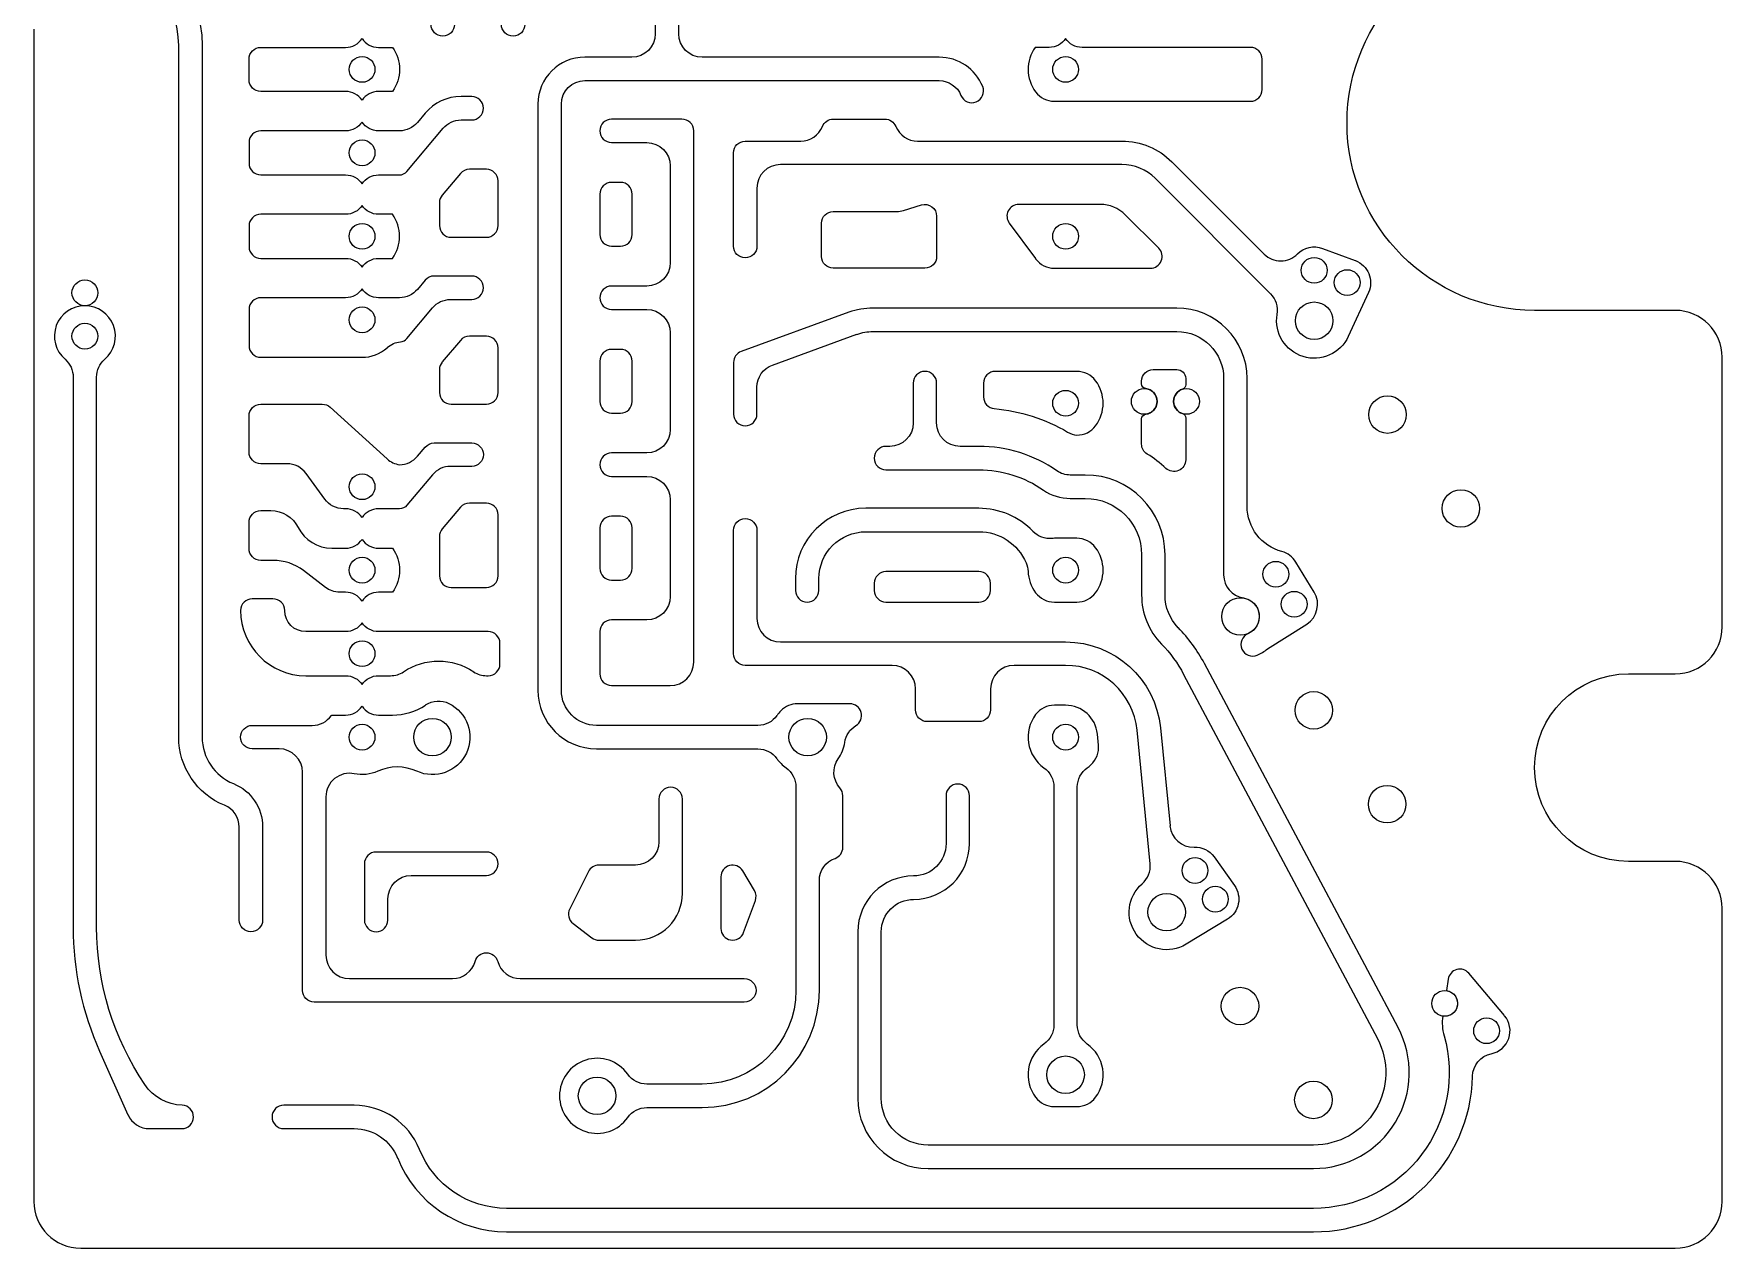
# Model space of a CAD drawing. Header units: inches. Extents: x -17 to 22.5, y -63.1 to 8.4.
# Drawn here: x -13.5 to 22.5, y -63.1 to -37.2 of the extents above; entities that cross this region are included whole.
import ezdxf

# ---------------------------------------------------------------- set-up
doc = ezdxf.new("R2010")
doc.units = ezdxf.units.IN
doc.layers.get('0').update_dxf_attribs({"true_color": 0xffffff})
doc.layers.add('Default', color=7, linetype='Continuous')

msp = doc.modelspace()

# ---------------------------------------------------------------- linework, layer by layer
for centre, radius in [((-6.5, -37.96), 0.275), ((8.5, -37.96), 0.275), ((-6.5, -39.74), 0.275), ((-6.5, -41.52), 0.275), ((8.5, -41.52), 0.275), ((13.8, -42.245), 0.275), ((-12.41, -42.725), 0.275), ((14.503, -42.507), 0.275), ((-6.5, -43.3), 0.275), ((13.8, -43.32), 0.4), ((-12.41, -43.65), 0.275), ((8.5, -45.08), 0.275), ((10.177, -45.04), 0.275), ((11.078, -45.04), 0.275), ((-6.5, -46.86), 0.275), ((16.928, -47.323), 0.4), ((-6.5, -48.64), 0.275), ((8.5, -48.64), 0.275), ((12.983, -48.727), 0.275), ((13.373, -49.367), 0.275), ((-6.5, -50.42), 0.275), ((-5, -52.2), 0.4), ((3, -52.2), 0.4), ((-6.5, -52.2), 0.275), ((8.5, -52.2), 0.275), ((15.355, -53.63), 0.4), ((11.259, -55.044), 0.275), ((11.693, -55.656), 0.275), ((10.655, -55.934), 0.4), ((12.219, -57.935), 0.4), ((16.582, -57.879), 0.275), ((17.476, -58.462), 0.275), ((8.5, -59.4), 0.4), ((-1.49, -59.85), 0.4), ((13.783, -59.937), 0.4)]:
    msp.add_circle(centre, radius)
at = {"layer": 'Default'}
for p, q in [((-0.25, -30.7), (-0.25, -37.2)), ((0.25, -37.2), (0.25, -30.7)), ((-13.5, -37.1), (-13.5, -62.1)), ((-10.41, -52.2), (-10.41, -37.453)), ((-9.91, -37.453), (-9.91, -52.2)), ((-8.91, -38.18), (-8.91, -37.74)), ((-8.66, -37.49), (-6.85, -37.49)), ((-6.15, -37.49), (-5.853, -37.49)), ((-0.75, -37.7), (-1.75, -37.7)), ((5.804, -37.7), (0.75, -37.7)), ((8.15, -37.49), (7.853, -37.49)), ((12.44, -37.49), (8.85, -37.49)), ((12.69, -38.39), (12.69, -37.74)), ((-6.85, -38.43), (-8.66, -38.43)), ((-5.853, -38.43), (-6.15, -38.43)), ((-1.75, -38.2), (5.804, -38.2)), ((-4.163, -38.538), (-4.389, -38.538)), ((-2.75, -38.7), (-2.75, -51.2)), ((-2.25, -51.2), (-2.25, -38.7)), ((8.26, -38.64), (12.44, -38.64)), ((-5.543, -40.136), (-4.772, -39.216)), ((-5.155, -38.895), (-5.32, -39.091)), ((-4.389, -39.038), (-4.163, -39.038)), ((0.32, -39.02), (-1.18, -39.02)), ((3.547, -39.02), (4.647, -39.02)), ((-8.91, -39.52), (-8.91, -39.96)), ((-6.85, -39.27), (-8.66, -39.27)), ((-5.703, -39.27), (-6.15, -39.27)), ((-1.18, -39.52), (-0.43, -39.52)), ((0.57, -50.6), (0.57, -39.27)), ((1.67, -39.49), (2.852, -39.49)), ((5.343, -39.49), (9.702, -39.49)), ((1.42, -41.73), (1.42, -39.74)), ((10.763, -39.929), (12.732, -41.899)), ((-8.66, -40.21), (-6.85, -40.21)), ((-6.15, -40.21), (-5.703, -40.21)), ((-4.405, -40.179), (-4.792, -40.64)), ((-3.85, -40.09), (-4.213, -40.09)), ((0.07, -40.02), (0.07, -42.08)), ((9.702, -39.99), (2.42, -39.99)), ((12.872, -42.746), (10.409, -40.283)), ((-3.6, -41.29), (-3.6, -40.34)), ((-1.43, -40.62), (-1.43, -41.48)), ((-0.99, -40.37), (-1.18, -40.37)), ((-0.74, -41.48), (-0.74, -40.62)), ((1.92, -40.49), (1.92, -41.73)), ((-4.85, -40.801), (-4.85, -41.29)), ((3.547, -40.99), (4.897, -40.99)), ((5.043, -40.968), (5.427, -40.851)), ((9.242, -40.84), (7.5, -40.84)), ((-8.91, -41.3), (-8.91, -41.74)), ((-6.85, -41.05), (-8.66, -41.05)), ((-5.853, -41.05), (-6.15, -41.05)), ((3.297, -41.95), (3.297, -41.24)), ((5.75, -41.09), (5.75, -41.95)), ((7.299, -41.238), (7.856, -41.995)), ((10.485, -41.773), (9.772, -41.06)), ((-4.6, -41.54), (-3.85, -41.54)), ((-1.18, -41.73), (-0.99, -41.73)), ((-8.66, -41.99), (-6.85, -41.99)), ((-6.15, -41.99), (-5.853, -41.99)), ((13.974, -41.776), (14.677, -42.038)), ((-5.155, -42.455), (-5.32, -42.651)), ((-4.163, -42.366), (-4.963, -42.366)), ((5.5, -42.2), (3.547, -42.2)), ((8.26, -42.2), (10.309, -42.2)), ((-6.85, -42.83), (-8.66, -42.83)), ((-5.703, -42.83), (-6.15, -42.83)), ((-0.43, -42.58), (-1.18, -42.58)), ((14.957, -42.715), (14.527, -43.653)), ((-8.91, -43.08), (-8.91, -43.85)), ((-5.543, -43.696), (-4.997, -43.044)), ((-4.614, -42.866), (-4.163, -42.866)), ((-1.18, -43.08), (-0.43, -43.08)), ((3.878, -43.14), (1.584, -43.975)), ((10.87, -43.05), (4.391, -43.05)), ((21.5, -43.1), (18.5, -43.1)), ((4.391, -43.55), (10.87, -43.55)), ((-4.405, -43.739), (-4.792, -44.2)), ((-3.85, -43.65), (-4.213, -43.65)), ((-3.6, -44.85), (-3.6, -43.9)), ((0.07, -43.58), (0.07, -45.64)), ((2.249, -44.265), (4.049, -43.61)), ((-8.66, -44.1), (-6.5, -44.1)), ((-1.43, -44.18), (-1.43, -45.04)), ((-0.99, -43.93), (-1.18, -43.93)), ((-0.74, -45.04), (-0.74, -44.18)), ((1.42, -44.21), (1.42, -45.31)), ((22.5, -49.85), (22.5, -44.1)), ((-12.66, -44.522), (-12.66, -56.25)), ((-12.16, -56.25), (-12.16, -44.522)), ((-4.85, -44.361), (-4.85, -44.85)), ((8.74, -44.4), (7, -44.4)), ((10.12, -44.668), (10.12, -44.61)), ((10.37, -44.36), (10.87, -44.36)), ((11.06, -44.55), (11.06, -44.684)), ((11.87, -44.55), (11.87, -48.738)), ((12.37, -47.278), (12.37, -44.55)), ((1.92, -45.31), (1.92, -44.735)), ((5.25, -44.65), (5.25, -45.5)), ((5.75, -45.5), (5.75, -44.65)), ((6.75, -44.65), (6.75, -44.945)), ((-8.91, -46.12), (-8.91, -45.35)), ((-8.66, -45.1), (-7.35, -45.1)), ((-7.183, -45.165), (-5.964, -46.266)), ((-4.6, -45.1), (-3.85, -45.1)), ((-1.18, -45.29), (-0.99, -45.29)), ((10.12, -45.95), (10.12, -45.412)), ((11.06, -45.396), (11.06, -46.285)), ((-5.32, -46.211), (-5.155, -46.015)), ((-4.963, -45.926), (-4.163, -45.926)), ((4.75, -46), (4.67, -46)), ((6.65, -46), (6.25, -46)), ((-8.099, -46.37), (-8.66, -46.37)), ((-4.163, -46.426), (-4.614, -46.426)), ((-0.43, -46.14), (-1.18, -46.14)), ((-7.297, -47.124), (-7.695, -46.576)), ((-4.997, -46.604), (-5.543, -47.256)), ((-1.18, -46.64), (-0.43, -46.64)), ((4.67, -46.5), (6.65, -46.5)), ((8.92, -46.61), (8.599, -46.61)), ((0.07, -47.14), (0.07, -49.2)), ((8.599, -47.11), (8.92, -47.11)), ((-8.66, -47.37), (-8.444, -47.37)), ((-6.85, -47.33), (-6.893, -47.33)), ((-5.703, -47.33), (-6.15, -47.33)), ((-4.405, -47.299), (-4.792, -47.76)), ((-3.85, -47.21), (-4.213, -47.21)), ((-3.6, -48.76), (-3.6, -47.46)), ((-0.99, -47.49), (-1.18, -47.49)), ((6.65, -47.32), (4.24, -47.32)), ((-8.91, -48.18), (-8.91, -47.62)), ((-1.43, -47.74), (-1.43, -48.6)), ((-0.74, -48.6), (-0.74, -47.74)), ((1.42, -50.42), (1.42, -47.79)), ((1.92, -47.79), (1.92, -49.67)), ((4.24, -47.82), (6.65, -47.82)), ((-7.147, -48.17), (-6.85, -48.17)), ((-6.15, -48.17), (-5.853, -48.17)), ((-4.85, -47.921), (-4.85, -48.76)), ((8.74, -47.96), (8.26, -47.96)), ((-8.4, -48.43), (-8.66, -48.43)), ((10.12, -48.31), (10.12, -49.169)), ((10.62, -49.169), (10.62, -48.31)), ((13.8, -49.107), (13.41, -48.466)), ((-7.282, -49.007), (-7.751, -48.649)), ((-1.18, -48.85), (-0.99, -48.85)), ((2.74, -48.82), (2.74, -49.07)), ((3.24, -49.07), (3.24, -48.82)), ((4.42, -48.92), (4.42, -49.07)), ((6.65, -48.67), (4.67, -48.67)), ((6.9, -49.07), (6.9, -48.92)), ((-8.4, -49.25), (-8.84, -49.25)), ((-6.85, -49.11), (-6.978, -49.11)), ((-5.853, -49.11), (-6.15, -49.11)), ((-4.6, -49.01), (-3.85, -49.01)), ((4.67, -49.32), (6.65, -49.32)), ((8.26, -49.32), (8.74, -49.32)), ((-6.85, -49.95), (-7.7, -49.95)), ((-3.81, -49.95), (-6.15, -49.95)), ((-1.43, -49.95), (-1.43, -50.85)), ((-0.43, -49.7), (-1.18, -49.7)), ((12.803, -50.319), (13.64, -49.79)), ((-3.56, -50.64), (-3.56, -50.2)), ((2.42, -50.17), (8.5, -50.17)), ((4.8, -50.67), (1.67, -50.67)), ((8.5, -50.67), (7.4, -50.67)), ((15.588, -58.395), (11.458, -50.627)), ((-7.7, -50.89), (-6.85, -50.89)), ((-6.15, -50.89), (-5.893, -50.89)), ((-3.844, -50.89), (-3.81, -50.89)), ((-1.18, -51.1), (0.07, -51.1)), ((11.016, -50.862), (15.147, -58.63)), ((20.5, -50.85), (21.5, -50.85)), ((5.3, -51.62), (5.3, -51.17)), ((6.9, -51.17), (6.9, -51.62)), ((-7.147, -51.73), (-6.85, -51.73)), ((-6.15, -51.73), (-5.853, -51.73)), ((3.9, -51.49), (2.786, -51.49)), ((8.5, -51.52), (8.26, -51.52)), ((-8.84, -51.95), (-7.562, -51.95)), ((1.938, -51.95), (-1.5, -51.95)), ((6.65, -51.87), (5.55, -51.87)), ((9.2, -52.372), (9.177, -52.134)), ((10.302, -54.902), (10.023, -52.051)), ((10.52, -52.002), (10.726, -54.094)), ((-8.27, -52.45), (-8.84, -52.45)), ((-1.5, -52.45), (1.938, -52.45)), ((-7.77, -57.6), (-7.77, -52.95)), ((2.75, -53.262), (2.75, -57.6)), ((8.25, -53.262), (8.25, -58.338)), ((8.75, -58.338), (8.75, -53.262)), ((-7.27, -53.472), (-7.27, -56.85)), ((-0.17, -53.52), (-0.17, -54.43)), ((0.33, -55.53), (0.33, -53.52)), ((3.75, -54.55), (3.75, -53.45)), ((5.95, -53.45), (5.95, -54.47)), ((6.45, -54.47), (6.45, -53.45)), ((-9.12, -56.1), (-9.12, -54.117)), ((-8.62, -54.117), (-8.62, -56.1)), ((-3.85, -54.65), (-6.2, -54.65)), ((-6.45, -54.9), (-6.45, -56.1)), ((-1.673, -55.068), (-2.073, -55.863)), ((-0.67, -54.93), (-1.45, -54.93)), ((1.865, -55.472), (1.615, -55.052)), ((11.666, -54.755), (12.101, -55.366)), ((21.5, -54.85), (20.5, -54.85)), ((-5.45, -55.15), (-3.85, -55.15)), ((1.15, -55.18), (1.15, -56.28)), ((3.25, -57.6), (3.25, -55.257)), ((-5.95, -56.1), (-5.95, -55.65)), ((1.635, -56.366), (1.885, -55.686)), ((11.952, -56.083), (11.069, -56.618)), ((22.5, -62.1), (22.5, -55.85)), ((-2.002, -56.174), (-1.602, -56.479)), ((4.07, -56.35), (4.07, -59.9)), ((4.57, -59.9), (4.57, -56.35)), ((-1.45, -56.53), (-0.67, -56.53)), ((17.859, -58.14), (17.098, -57.236)), ((-6.77, -57.35), (-4.573, -57.35)), ((-3.127, -57.35), (1.65, -57.35)), ((16.659, -57.36), (16.623, -57.607)), ((1.65, -57.85), (-7.52, -57.85)), ((-12.096, -58.899), (-11.491, -60.254)), ((0.75, -59.6), (-0.428, -59.6)), ((-6.67, -60.05), (-8.17, -60.05)), ((-0.428, -60.1), (0.75, -60.1)), ((8.26, -60.08), (8.74, -60.08)), ((-11.034, -60.55), (-10.344, -60.55)), ((-8.17, -60.55), (-6.67, -60.55)), ((13.783, -60.9), (5.57, -60.9)), ((5.57, -61.4), (13.783, -61.4)), ((13.783, -62.25), (-3.42, -62.25)), ((-3.42, -62.75), (13.783, -62.75)), ((-12.5, -63.1), (21.5, -63.1))]:
    msp.add_line(p, q, dxfattribs=at)
for centre in [(15.364, -45.322), (12.228, -49.627), (13.791, -51.628)]:
    msp.add_circle(centre, 0.4, dxfattribs=at)
at = {"layer": 'Default', "extrusion": (0, 0, -1)}
for centre, radius, start, end in [((12.41, -37.453), 2.5, 99.5941, 180), ((-18.5, -39.1), 4, 270, 90), ((4.78, -37), 0.25, 180, 0), ((3.28, -37), 0.25, 180, 0), ((0.75, -37.2), 0.5, 180, 270), ((-0.75, -37.2), 0.5, 270, 0), ((-8.15, -37.07), 0.42, 213.5573, 270), ((-8.85, -37.07), 0.42, 270, 326.4427), ((8.66, -37.74), 0.25, 0, 90), ((6.5, -37.96), 0.8, 144.0202, 215.9798), ((8.66, -38.18), 0.25, 270, 0), ((1.75, -38.7), 0.5, 0, 90), ((-5.804, -38.7), 0.5, 90, 158.0787), ((6.85, -38.85), 0.42, 213.5573, 270), ((6.15, -38.85), 0.42, 270, 326.4427), ((5.703, -38.77), 0.5, 220, 270), ((4.389, -39.538), 0.5, 40, 90), ((-3.547, -39.27), 0.25, 21.9213, 90), ((-4.647, -39.27), 0.25, 90, 158.0787), ((0.43, -40.02), 0.5, 90, 180), ((-1.67, -39.74), 0.25, 0, 90), ((-9.702, -40.99), 1.5, 90, 135), ((6.85, -40.63), 0.42, 90, 146.4427), ((6.15, -40.63), 0.42, 33.5573, 90), ((6.85, -40.63), 0.42, 213.5573, 270), ((6.15, -40.63), 0.42, 270, 326.4427), ((-3.547, -41.24), 0.25, 0, 90), ((-5.5, -41.09), 0.25, 73, 180), ((-1.67, -41.73), 0.25, 180, 0), ((-13.8, -42.245), 0.5, 44.419, 110.4162), ((6.85, -42.41), 0.42, 90, 146.4427), ((6.15, -42.41), 0.42, 33.5573, 90), ((0.43, -42.08), 0.5, 180, 270), ((-3.547, -41.95), 0.25, 270, 0), ((-5.5, -41.95), 0.25, 180, 270), ((-14.503, -42.507), 0.5, 110.4162, 204.6277), ((6.85, -42.41), 0.42, 213.5573, 270), ((6.15, -42.41), 0.42, 270, 326.4427), ((5.703, -42.33), 0.5, 220, 270), ((4.614, -43.366), 0.5, 40, 90), ((0.43, -43.58), 0.5, 90, 180), ((-13.8, -43.32), 0.8, 204.6277, 9.7656), ((-4.391, -44.55), 1, 70, 90), ((-10.87, -44.55), 1, 90, 180), ((5.63, -44.266), 0.5, 48.0143, 84.1449), ((13.16, -44.522), 0.5, 130.7057, 180), ((11.66, -44.522), 0.5, 0, 49.2943), ((-2.42, -44.735), 0.5, 0, 70), ((-10.37, -44.61), 0.25, 0, 90), ((-10.87, -44.55), 0.19, 90, 180), ((-10.22, -44.668), 0.1, 276.6238, 0), ((-10.96, -44.684), 0.1, 180, 251.7385), ((8.66, -45.35), 0.25, 0, 90), ((7.35, -45.35), 0.25, 90, 132.108), ((-6.65, -48.92), 3.74, 95.0324, 120.4052), ((-10.22, -45.412), 0.1, 0, 83.3762), ((-10.96, -45.396), 0.1, 108.2615, 180), ((0.43, -45.64), 0.5, 180, 270), ((-4.75, -45.5), 0.5, 180, 270), ((-6.25, -45.5), 0.5, 270, 0), ((4.963, -46.176), 0.25, 40, 90), ((4.163, -46.176), 0.25, 90, 270), ((-10.37, -45.95), 0.25, 301.565, 0), ((8.66, -46.12), 0.25, 270, 0), ((-10.81, -46.285), 0.25, 180, 313.0245), ((0.43, -47.14), 0.5, 90, 180), ((-6.65, -48.92), 2.42, 90, 124.751), ((-8.599, -46.11), 0.5, 270, 304.751), ((6.893, -46.83), 0.5, 270, 324.0202), ((-8.92, -48.31), 1.2, 90, 180), ((8.66, -47.62), 0.25, 0, 90), ((8.444, -48.02), 0.65, 90, 153.3669), ((5.703, -47.122), 0.208, 220, 270), ((-13.37, -47.278), 1, 284.96, 0), ((-1.67, -47.79), 0.25, 0, 180), ((-4.24, -48.82), 1, 0, 90), ((-6.65, -48.92), 1.1, 90, 156.6043), ((-8.164, -47.465), 0.5, 264.4854, 316.1292), ((8.66, -48.18), 0.25, 270, 0), ((6.5, -48.64), 0.8, 144.0202, 215.9798), ((-7.201, -48.682), 0.5, 156.6043, 178.1595), ((6.978, -48.61), 0.5, 270, 307.3522), ((0.43, -49.2), 0.5, 180, 270), ((-11.62, -49.169), 1, 315.8272, 0), ((-12.228, -49.627), 0.4, 99.1097, 246.4972), ((7.7, -49.5), 0.45, 270, 0), ((6.85, -49.53), 0.42, 213.5573, 270), ((6.15, -49.53), 0.42, 270, 326.4427), ((-8.5, -52.2), 2.03, 90, 174.3946), ((-8.5, -52.2), 2.85, 135.8272, 152), ((4.868, -51.93), 1.35, 56.372, 123.628), ((-1.67, -50.42), 0.25, 270, 0), ((6.85, -51.31), 0.42, 90, 146.4427), ((6.15, -51.31), 0.42, 33.5573, 90), ((-20.5, -52.85), 2, 270, 90), ((4.868, -51.93), 0.5, 56.1396, 116.0186), ((1.5, -51.2), 0.75, 270, 0), ((6.5, -52.2), 0.8, 35.2344, 35.9798), ((5, -52.2), 0.8, 116.0186, 294.6243), ((-1.938, -51.45), 0.5, 215.2344, 270), ((-5.55, -51.62), 0.25, 270, 0), ((-6.65, -51.62), 0.25, 180, 270), ((8.84, -52.2), 1.57, 292.1363, 0), ((8.84, -52.2), 0.25, 270, 90), ((-4.287, -52.382), 0.5, 8.0636, 58.9226), ((-1.938, -52.95), 0.5, 90, 144.7656), ((-2.25, -53.262), 0.5, 125.2344, 180), ((-4.061, -52.952), 0.5, 318.3702, 35.3297), ((-7.75, -53.262), 0.5, 125.2344, 180), ((-9.25, -53.262), 0.5, 0, 54.7656), ((9.62, -54.117), 1, 112.1363, 180), ((6.5, -52.2), 0.8, 245.3757, 281.9871), ((0.67, -54.43), 0.5, 180, 270), ((-5.26, -54.47), 0.69, 180, 270), ((-11.259, -55.044), 0.5, 87.9648, 144.5838), ((-3.75, -55.257), 0.5, 0, 70.5288), ((5.45, -55.65), 0.5, 0, 90), ((-10.655, -55.934), 0.8, 238.7953, 49.1602), ((-11.693, -55.656), 0.5, 144.5838, 238.7953), ((-5.26, -56.35), 0.69, 0, 90), ((8.87, -56.1), 0.25, 180, 0), ((6.16, -56.25), 6, 325.9342, 0), ((3.85, -57.05), 0.25, 15.466, 164.534), ((7.52, -57.6), 0.25, 270, 0), ((-0.75, -57.6), 2, 180, 270), ((-1.65, -57.6), 0.25, 90, 270), ((-16.582, -57.879), 0.275, 98.4264, 278.4264), ((-7.75, -58.338), 0.5, 180, 234.7656), ((-9.25, -58.338), 0.5, 305.2344, 0), ((-13.783, -59.355), 2.895, 164.2469, 270), ((-13.783, -59.355), 1.545, 152, 270), ((-17.676, -59.442), 0.5, 1.2756, 78.4334), ((0.428, -59.1), 0.5, 270, 324.7656), ((10.302, -59.051), 1, 271.9494, 325.9342), ((0.428, -60.6), 0.5, 35.2344, 90), ((-5.57, -59.9), 1, 270, 0), ((6.67, -61.55), 1, 90, 158.1963), ((3.42, -60.25), 2, 270, 338.1963)]:
    msp.add_arc(centre, radius, start, end, dxfattribs=at)
at = {"layer": 'Default'}
for centre, radius, start, end in [((-12.41, -37.453), 2, 0, 80.4059), ((-6.85, -37.07), 0.42, 270, 326.4427), ((-6.15, -37.07), 0.42, 213.5573, 270), ((-1.75, -38.7), 1, 90, 180), ((5.804, -38.7), 1, 21.9213, 90), ((8.5, -37.96), 0.8, 144.0202, 216.8699), ((12.44, -37.74), 0.25, 0, 90), ((-6.85, -38.85), 0.42, 33.5573, 90), ((-6.15, -38.85), 0.42, 90, 146.4427), ((6.5, -38.42), 0.25, 201.9213, 21.9213), ((8.26, -38.14), 0.5, 216.8699, 270), ((12.44, -38.39), 0.25, 270, 0), ((-4.389, -39.538), 1, 90, 140), ((-4.163, -38.788), 0.25, 270, 90), ((-1.18, -39.27), 0.25, 90, 270), ((0.32, -39.27), 0.25, 0, 90), ((2.852, -38.99), 0.5, 270, 338.0787), ((5.343, -38.99), 0.5, 201.9213, 270), ((-8.66, -39.52), 0.25, 90, 180), ((-8.66, -39.96), 0.25, 180, 270), ((-5.703, -40.002), 0.208, 270, 320), ((-4.213, -40.34), 0.25, 90, 140), ((-3.85, -40.34), 0.25, 0, 90), ((2.42, -40.49), 0.5, 90, 180), ((9.702, -40.99), 1, 45, 90), ((-4.6, -40.801), 0.25, 140, 180), ((-1.18, -40.62), 0.25, 90, 180), ((-0.99, -40.62), 0.25, 0, 90), ((4.897, -40.49), 0.5, 270, 287), ((7.5, -41.09), 0.25, 90, 216.3831), ((9.242, -41.59), 0.75, 45, 90), ((-8.66, -41.3), 0.25, 90, 180), ((-6.5, -41.52), 0.8, 324.0202, 35.9798), ((-4.6, -41.29), 0.25, 180, 270), ((-3.85, -41.29), 0.25, 270, 0), ((-8.66, -41.74), 0.25, 180, 270), ((-1.18, -41.48), 0.25, 180, 270), ((-0.99, -41.48), 0.25, 270, 0), ((8.5, -41.52), 0.8, 216.3831, 216.8699), ((8.26, -41.7), 0.5, 216.8699, 270), ((10.309, -41.95), 0.25, 270, 45), ((13.086, -41.545), 0.5, 225, 315.581), ((-4.963, -42.616), 0.25, 90, 140), ((-4.163, -42.616), 0.25, 270, 90), ((-8.66, -43.08), 0.25, 90, 180), ((-1.18, -42.83), 0.25, 90, 270), ((12.519, -43.099), 0.5, 350.2344, 45), ((-12.41, -43.65), 0.65, 310.7057, 229.2943), ((4.391, -44.55), 1.5, 90, 110), ((10.87, -44.55), 1.5, 0, 90), ((21.5, -44.1), 1, 0, 90), ((-8.66, -43.85), 0.25, 180, 270), ((-6.5, -43.3), 0.8, 270, 311.9857), ((-5.703, -43.562), 0.208, 275.8551, 320), ((-4.213, -43.9), 0.25, 90, 140), ((-3.85, -43.9), 0.25, 0, 90), ((-4.6, -44.361), 0.25, 140, 180), ((-1.18, -44.18), 0.25, 90, 180), ((-0.99, -44.18), 0.25, 0, 90), ((1.67, -44.21), 0.25, 110, 180), ((5.5, -44.65), 0.25, 0, 180), ((7, -44.65), 0.25, 90, 180), ((8.74, -44.9), 0.5, 36.8699, 90), ((8.5, -45.08), 0.8, 323.1301, 36.8699), ((-4.6, -44.85), 0.25, 180, 270), ((-3.85, -44.85), 0.25, 270, 0), ((7, -44.945), 0.25, 180, 264.9676), ((10.177, -45.04), 0.275, 276.6238, 83.3762), ((11.078, -45.04), 0.275, 108.2615, 251.7385), ((-1.18, -45.04), 0.25, 180, 270), ((-0.99, -45.04), 0.25, 270, 0), ((1.67, -45.31), 0.25, 180, 0), ((8.796, -45.263), 0.5, 239.5948, 263.5793), ((8.74, -45.26), 0.5, 270, 323.1301), ((4.67, -46.25), 0.25, 90, 270), ((6.65, -48.92), 2.92, 55.249, 90), ((-8.099, -46.87), 0.5, 35.9798, 90), ((-5.628, -45.896), 0.5, 227.892, 261.4531), ((-5.703, -45.89), 0.5, 270, 320), ((-4.614, -46.926), 0.5, 90, 140), ((-1.18, -46.39), 0.25, 90, 270), ((8.92, -48.31), 2.52, 46.9755, 58.435), ((8.92, -48.31), 1.7, 0, 90), ((8.599, -46.11), 1, 235.249, 270), ((-6.85, -47.75), 0.42, 33.5573, 90), ((-6.15, -47.75), 0.42, 90, 146.4427), ((-4.213, -47.46), 0.25, 90, 140), ((-3.85, -47.46), 0.25, 0, 90), ((-1.18, -47.74), 0.25, 90, 180), ((-0.99, -47.74), 0.25, 0, 90), ((4.24, -48.82), 1.5, 90, 180), ((6.65, -48.92), 1.6, 43.8708, 90), ((-7.147, -47.37), 0.8, 206.6331, 270), ((-4.6, -47.921), 0.25, 140, 180), ((-6.85, -47.75), 0.42, 270, 326.4427), ((-6.15, -47.75), 0.42, 213.5573, 270), ((8.26, -48.46), 0.5, 90, 95.5146), ((8.74, -48.46), 0.5, 36.8699, 90), ((8.5, -48.64), 0.8, 323.1301, 36.8699), ((-8.4, -49.5), 1.07, 52.6478, 90), ((-1.18, -48.6), 0.25, 180, 270), ((-0.99, -48.6), 0.25, 270, 0), ((12.983, -48.727), 0.5, 31.3885, 75.04), ((-4.6, -48.76), 0.25, 180, 270), ((-3.85, -48.76), 0.25, 270, 0), ((4.67, -48.92), 0.25, 90, 180), ((6.65, -48.92), 0.25, 0, 90), ((8.5, -48.64), 0.8, 181.8405, 216.8699), ((12.37, -48.738), 0.5, 180, 260.8903), ((-8.84, -49.5), 0.25, 90, 180), ((-8.4, -49.5), 0.25, 0, 90), ((-6.85, -49.53), 0.42, 33.5573, 90), ((-6.15, -49.53), 0.42, 90, 146.4427), ((2.99, -49.07), 0.25, 180, 0), ((4.67, -49.07), 0.25, 180, 270), ((6.65, -49.07), 0.25, 270, 0), ((8.26, -48.82), 0.5, 216.8699, 270), ((8.74, -48.82), 0.5, 270, 323.1301), ((11.62, -49.169), 1.5, 180, 224.1728), ((13.373, -49.367), 0.5, 302.2851, 31.3885), ((-7.7, -49.5), 1.39, 180, 270), ((2.42, -49.67), 0.5, 180, 270), ((-3.81, -50.2), 0.25, 0, 90), ((-1.18, -49.95), 0.25, 90, 180), ((8.5, -52.2), 3.35, 28, 44.1728), ((12.487, -50.223), 0.25, 113.5028, 293.5028), ((21.5, -49.85), 1, 270, 0), ((12.228, -49.627), 0.9, 293.5028, 309.7467), ((-3.81, -50.64), 0.25, 270, 0), ((0.07, -50.6), 0.5, 270, 0), ((4.8, -51.17), 0.5, 0, 90), ((7.4, -51.17), 0.5, 90, 180), ((8.5, -52.2), 1.53, 5.6054, 90), ((-5.893, -50.39), 0.5, 270, 303.628), ((-3.844, -50.39), 0.5, 236.372, 270), ((-1.18, -50.85), 0.25, 180, 270), ((-1.5, -51.2), 1.25, 180, 270), ((-7.562, -51.45), 0.5, 270, 324.7656), ((-6.85, -51.31), 0.42, 270, 326.4427), ((-6.15, -51.31), 0.42, 213.5573, 270), ((-5.853, -50.464), 1.266, 270, 303.8604), ((3, -52.2), 0.8, 135.573, 144.7656), ((2.786, -51.99), 0.5, 90, 135.573), ((3.9, -51.74), 0.25, 301.0774, 90), ((8.5, -52.2), 0.8, 143.1301, 234.7656), ((8.26, -52.02), 0.5, 90, 143.1301), ((8.5, -52.2), 0.68, 5.6054, 90), ((-8.84, -52.2), 1.07, 180, 247.8637), ((-8.27, -52.95), 0.5, 0, 90), ((3, -52.2), 0.8, 324.6703, 351.9364), ((8.703, -52.421), 0.5, 312.4753, 5.6054), ((-5.75, -53.836), 1, 65.3757, 114.6243), ((3, -52.2), 0.8, 215.2344, 234.7656), ((8.5, -52.2), 0.8, 305.2344, 312.4753), ((-6.77, -53.472), 0.5, 78.0129, 180), ((0.08, -53.52), 0.25, 0, 180), ((6.2, -53.45), 0.25, 0, 180), ((3.5, -53.45), 0.25, 0, 41.6298), ((-9.62, -54.117), 0.5, 0, 67.8637), ((11.223, -54.045), 0.5, 185.6054, 272.0352), ((-6.2, -54.9), 0.25, 90, 180), ((-3.85, -54.9), 0.25, 270, 90), ((3.5, -54.55), 0.25, 289.4712, 0), ((5.26, -54.47), 1.19, 270, 0), ((-1.45, -55.18), 0.25, 90, 153.291), ((1.4, -55.18), 0.25, 30.7627, 180), ((9.805, -54.95), 0.5, 310.8398, 5.6054), ((21.5, -55.85), 1, 0, 90), ((5.26, -56.35), 1.19, 90, 180), ((-0.67, -55.53), 1, 270, 0), ((1.65, -55.6), 0.25, 339.8142, 30.7627), ((-6.2, -56.1), 0.25, 180, 0), ((-1.85, -55.975), 0.25, 153.291, 232.6745), ((-6.16, -56.25), 6.5, 180, 204.0537), ((-1.45, -56.28), 0.25, 232.6745, 270), ((1.4, -56.28), 0.25, 180, 339.8142), ((-6.77, -56.85), 0.5, 180, 270), ((-4.573, -56.85), 0.5, 270, 344.534), ((-3.127, -56.85), 0.5, 195.466, 270), ((16.906, -57.396), 0.25, 40.0595, 171.5736), ((0.75, -57.6), 2.5, 270, 0), ((17.531, -58.298), 1, 171.5736, 195.7531), ((17.476, -58.462), 0.5, 281.5666, 40.0595), ((13.783, -59.355), 2.045, 270, 28), ((8.5, -59.4), 0.8, 125.2344, 216.8699), ((8.5, -59.4), 0.8, 323.1301, 54.7656), ((-1.49, -59.85), 0.8, 35.2344, 324.7656), ((13.783, -59.355), 3.395, 270, 358.7244), ((-10.344, -60.3), 0.25, 270, 88.0506), ((-8.17, -60.3), 0.25, 90, 270), ((-6.67, -61.55), 1.5, 21.8037, 90), ((5.57, -59.9), 1.5, 180, 270), ((8.26, -59.58), 0.5, 216.8699, 270), ((8.74, -59.58), 0.5, 270, 323.1301), ((-11.034, -60.05), 0.5, 204.0537, 270), ((-3.42, -60.25), 2.5, 201.8037, 270), ((-12.5, -62.1), 1, 180, 270), ((21.5, -62.1), 1, 270, 0)]:
    msp.add_arc(centre, radius, start, end, dxfattribs=at)

doc.saveas('drawing.dxf')
